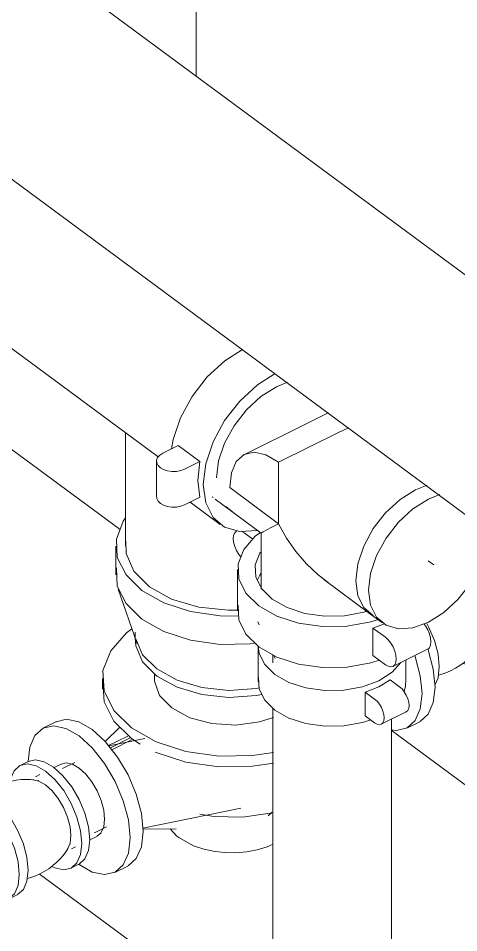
# Model space of a CAD drawing. Header units: metres. Extents: x 63 to 378, y -27 to 78.
# Drawn here: x 318.379 to 319.004, y 0.234 to 1.531 of the extents above; entities that cross this region are included whole.
import ezdxf

# ---------------------------------------------------------------- set-up
doc = ezdxf.new("R2010")
doc.units = ezdxf.units.M
doc.linetypes.add('Center', pattern=[0.03, 0.012, -0.006, 0.006, -0.006])
for name, color, linetype, lineweight in [('A-FLOR', 7, 'Continuous', 9), ('M-EQPM', 7, 'Continuous', 18), ('P-PIPE', 7, 'Continuous', 18), ('P-PIPE-CNTR', 7, 'Center', 9)]:
    doc.layers.add(name, color=color, linetype=linetype, lineweight=lineweight)

# ---------------------------------------------------------------- blocks, each defined once
blk = doc.blocks.new('Victaulic-IPS-Tee-Reducing Tee-No V20-25 - Standard-V285-3D BOMBAS')
at = {"layer": 'P-PIPE', "color": 11, "lineweight": 9, "true_color": 0xff8080}
for p, q in [((-58.4493, 0.971), (-58.4836, 0.9541)), ((-58.4836, 0.9541), (-58.5684, 0.9122)), ((-58.4209, 0.9501), (-58.4351, 0.9431)), ((-58.5199, 0.9012), (-58.4351, 0.9431)), ((-58.5199, 0.814), (-58.5199, 0.9012)), ((-58.5892, 0.8652), (-58.5199, 0.814))]:
    blk.add_line(p, q, dxfattribs=at)
at = {"layer": 'P-PIPE', "color": 11, "true_color": 0xff8080}
for p, q in [((-58.3093, 0.8686), (-58.3256, 0.8622)), ((-58.6097, 0.8487), (-58.5446, 0.8006)), ((-58.5446, 0.8006), (-58.5446, 0.7214)), ((-58.4557, 0.7349), (-58.3907, 0.6868))]:
    blk.add_line(p, q, dxfattribs=at)
at = {"layer": 'P-PIPE', "color": 11, "lineweight": 9, "true_color": 0xff8080}
blk.add_polyline3d([(-58.5199, 0.9012, 0), (-58.5378, 0.9115, 0), (-58.5545, 0.9152, 0), (-58.5689, 0.9119, 0), (-58.5799, 0.902, 0), (-58.5868, 0.886, 0), (-58.5892, 0.8652, 0)], dxfattribs=at)
at = {"layer": 'P-PIPE', "color": 11, "true_color": 0xff8080}
for points in [[(-58.3256, 0.8622, 0), (-58.3475, 0.8484, 0), (-58.368, 0.8296, 0), (-58.3855, 0.807, 0), (-58.399, 0.7823, 0), (-58.4075, 0.7571, 0), (-58.4104, 0.733, 0)], [(-58.5446, 0.8006, 0), (-58.5444, 0.8008, 0), (-58.5418, 0.8023, 0), (-58.5367, 0.8051, 0), (-58.5293, 0.809, 0), (-58.5199, 0.814, 0)], [(-58.5199, 0.814, 0), (-58.5085, 0.7937, 0), (-58.4954, 0.7746, 0), (-58.4805, 0.7571, 0), (-58.4639, 0.7414, 0), (-58.4493, 0.7304, 0)], [(-58.4104, 0.733, 0), (-58.4075, 0.7119, 0), (-58.399, 0.695, 0), (-58.3855, 0.6836, 0)]]:
    blk.add_polyline3d(points, dxfattribs=at)
blk = doc.blocks.new('Victaulic-IPS-Cap No 60 - Standard 2-2391244-3D BOMBAS')
at = {"layer": 'P-PIPE', "color": 11, "true_color": 0xff8080}
for p, q in [((-58.3256, 0.8622), (-58.3093, 0.8686)), ((-58.3475, 0.8484), (-58.3256, 0.8622)), ((-58.368, 0.8296), (-58.3475, 0.8484)), ((-58.2912, 0.8552), (-58.3074, 0.8488)), ((-58.3855, 0.807), (-58.368, 0.8296)), ((-58.399, 0.7823), (-58.3855, 0.807)), ((-58.2423, 0.7937), (-58.2394, 0.788)), ((-58.4075, 0.7571), (-58.399, 0.7823)), ((-58.24, 0.7884), (-58.2319, 0.7824)), ((-58.4104, 0.733), (-58.4075, 0.7571)), ((-58.4075, 0.7119), (-58.4104, 0.733)), ((-58.399, 0.695), (-58.4075, 0.7119)), ((-58.3855, 0.6836), (-58.399, 0.695)), ((-58.3907, 0.6869), (-58.3725, 0.6734))]:
    blk.add_line(p, q, dxfattribs=at)
for points in [[(-58.3074, 0.8488, 0), (-58.3293, 0.835, 0), (-58.3498, 0.8162, 0), (-58.3674, 0.7936, 0), (-58.3808, 0.7689, 0), (-58.3893, 0.7436, 0), (-58.3922, 0.7196, 0)], [(-58.2294, 0.8096, 0), (-58.2324, 0.8087, 0), (-58.2394, 0.8023, 0), (-58.2423, 0.7937, 0)], [(-58.2342, 0.7878, 0), (-58.2313, 0.7963, 0), (-58.2244, 0.8027, 0), (-58.2224, 0.8035, 0)], [(-58.2146, 0.7975, 0), (-58.2174, 0.7889, 0), (-58.2244, 0.7825, 0), (-58.2313, 0.782, 0), (-58.2342, 0.7878, 0)], [(-58.3074, 0.6742, 0), (-58.2855, 0.6881, 0), (-58.265, 0.7069, 0), (-58.2474, 0.7294, 0), (-58.234, 0.7542, 0), (-58.2255, 0.7794, 0), (-58.2248, 0.7825, 0)], [(-58.3922, 0.7196, 0), (-58.3893, 0.6985, 0), (-58.3808, 0.6816, 0), (-58.3674, 0.6702, 0), (-58.3498, 0.665, 0), (-58.3293, 0.6664, 0), (-58.3074, 0.6742, 0)]]:
    blk.add_polyline3d(points, dxfattribs=at)
blk = doc.blocks.new('Victaulic-IPS-Rigid Coupling Style 07-W07-107 - Standard-V304-3D BOMBAS')
at = {"layer": 'P-PIPE', "color": 11, "true_color": 0xff8080}
for p, q in [((-58.523, 1.0081), (-58.507, 1.0145)), ((-58.545, 0.9943), (-58.523, 1.0081)), ((-58.5654, 0.9755), (-58.545, 0.9943)), ((-58.583, 0.9529), (-58.5654, 0.9755)), ((-58.5965, 0.9282), (-58.583, 0.9529)), ((-58.6625, 0.9248), (-58.6841, 0.9141)), ((-58.6316, 0.902), (-58.6625, 0.9248)), ((-58.6049, 0.903), (-58.5965, 0.9282)), ((-58.6931, 0.9027), (-58.6931, 0.8521)), ((-58.6532, 0.8913), (-58.6316, 0.902)), ((-58.6078, 0.879), (-58.6049, 0.903)), ((-58.6316, 0.8514), (-58.6532, 0.8407)), ((-58.6455, 0.8446), (-58.6027, 0.813)), ((-58.6427, 0.8432), (-58.6452, 0.8446)), ((-58.5847, 0.8305), (-58.5945, 0.8386))]:
    blk.add_line(p, q, dxfattribs=at)
for points in [[(-58.672, 0.9203, 0), (-58.6696, 0.9332, 0), (-58.6592, 0.9641, 0), (-58.6427, 0.9944, 0), (-58.6212, 1.022, 0), (-58.5962, 1.045, 0), (-58.571, 1.0611, 0)], [(-58.5249, 1.0268, 0), (-58.5499, 1.0108, 0), (-58.5749, 0.9877, 0), (-58.5964, 0.9601, 0), (-58.6129, 0.9299, 0), (-58.6233, 0.899, 0), (-58.6268, 0.8696, 0), (-58.6233, 0.8437, 0), (-58.6129, 0.823, 0), (-58.5964, 0.809, 0), (-58.5749, 0.8027, 0), (-58.5499, 0.8044, 0)], [(-58.6841, 0.9141, 0), (-58.6885, 0.9113, 0), (-58.6915, 0.908, 0), (-58.6929, 0.9042, 0), (-58.6927, 0.9004, 0), (-58.6909, 0.8967, 0), (-58.6875, 0.8934, 0), (-58.6829, 0.8908, 0), (-58.6773, 0.889, 0), (-58.6711, 0.8881, 0), (-58.6647, 0.8882, 0), (-58.6586, 0.8893, 0), (-58.6532, 0.8913, 0)], [(-58.6316, 0.8514, 0), (-58.6346, 0.8753, 0), (-58.6316, 0.902, 0)], [(-58.6532, 0.8407, 0), (-58.6586, 0.8387, 0), (-58.6647, 0.8376, 0), (-58.6711, 0.8375, 0), (-58.6773, 0.8384, 0), (-58.6829, 0.8402, 0), (-58.6875, 0.8428, 0), (-58.6909, 0.8461, 0), (-58.6927, 0.8498, 0), (-58.6929, 0.8536, 0)]]:
    blk.add_polyline3d(points, dxfattribs=at)
blk = doc.blocks.new('Victaulic-IPS-Rigid Coupling Style 07-W07-107 - Standard-V359-3D BOMBAS')
at = {"layer": 'P-PIPE', "color": 11, "true_color": 0xff8080}
for p, q in [((-58.5687, 0.801), (-58.572, 0.803)), ((-58.5566, 0.792), (-58.5687, 0.801)), ((-58.5781, 0.7489), (-58.5781, 0.6906)), ((-58.3695, 0.6718), (-58.3861, 0.666)), ((-58.3684, 0.653), (-58.3861, 0.666)), ((-58.3861, 0.666), (-58.3861, 0.6272)), ((-58.3576, 0.6117), (-58.3084, 0.636)), ((-58.3861, 0.6272), (-58.3684, 0.6141))]:
    blk.add_line(p, q, dxfattribs=at)
for points in [[(-58.5795, 0.8035, 0), (-58.5797, 0.8034, 0), (-58.5821, 0.8012, 0), (-58.5837, 0.7976, 0), (-58.5842, 0.793, 0), (-58.5837, 0.7876, 0), (-58.5821, 0.7818, 0), (-58.5797, 0.7759, 0), (-58.5765, 0.7705, 0), (-58.5736, 0.7668, 0)], [(-58.5457, 0.8017, 0), (-58.5529, 0.7962, 0), (-58.5694, 0.7775, 0), (-58.5774, 0.7569, 0), (-58.5763, 0.7358, 0), (-58.5662, 0.7155, 0), (-58.5478, 0.6976, 0)], [(-58.5288, 0.707, 0), (-58.5438, 0.7216, 0), (-58.5521, 0.7382, 0), (-58.553, 0.7555, 0), (-58.5464, 0.7723, 0), (-58.5454, 0.7738, 0)], [(-58.3942, 0.6899, 0), (-58.399, 0.6885, 0), (-58.4263, 0.6835, 0), (-58.4549, 0.683, 0), (-58.4827, 0.6869, 0), (-58.5079, 0.6951, 0), (-58.5288, 0.707, 0)], [(-58.5478, 0.6393, 0), (-58.5662, 0.6573, 0), (-58.5763, 0.6775, 0), (-58.5774, 0.6987, 0)], [(-58.5478, 0.6976, 0), (-58.5223, 0.6831, 0), (-58.4914, 0.6731, 0), (-58.4574, 0.6682, 0), (-58.4224, 0.6689, 0), (-58.3888, 0.675, 0), (-58.3784, 0.6782, 0)], [(-58.3138, 0.672, 0), (-58.3115, 0.669, 0), (-58.3083, 0.6635, 0), (-58.3059, 0.6577, 0), (-58.3043, 0.6518, 0), (-58.3038, 0.6464, 0), (-58.3043, 0.6418, 0), (-58.3059, 0.6382, 0), (-58.3083, 0.636, 0)], [(-58.3684, 0.6141, 0), (-58.3644, 0.6118, 0), (-58.3607, 0.611, 0), (-58.3575, 0.6117, 0), (-58.355, 0.614, 0), (-58.3535, 0.6175, 0), (-58.353, 0.6221, 0), (-58.3535, 0.6276, 0), (-58.355, 0.6334, 0), (-58.3575, 0.6392, 0), (-58.3607, 0.6447, 0), (-58.3644, 0.6494, 0), (-58.3684, 0.653, 0)], [(-58.3771, 0.6204, 0), (-58.3888, 0.6167, 0), (-58.4224, 0.6106, 0), (-58.4574, 0.6099, 0), (-58.4914, 0.6148, 0), (-58.5223, 0.6248, 0), (-58.5478, 0.6393, 0)]]:
    blk.add_polyline3d(points, dxfattribs=at)
blk = doc.blocks.new('Victaulic-IPS-Reducer No 50-51 - AC-V364-3D BOMBAS')
at = {"layer": 'P-PIPE', "color": 11, "true_color": 0xff8080}
for p, q in [((-58.5493, 0.6748), (-58.5472, 0.6704)), ((-58.5281, 0.6281), (-58.5281, 0.6165)), ((-58.5269, 0.6274), (-58.5249, 0.6231))]:
    blk.add_line(p, q, dxfattribs=at)
blk.add_polyline3d([(-58.5446, 0.7438, 0), (-58.5464, 0.7411, 0), (-58.55, 0.7343, 0)], dxfattribs=at)
blk = doc.blocks.new('Victaulic-IPS-Rigid Coupling Style 07-W07-107 - Standard-V365-3D BOMBAS')
at = {"layer": 'P-PIPE', "color": 11, "true_color": 0xff8080}
for p, q in [((-58.5488, 0.6402), (-58.5488, 0.5897)), ((-58.3392, 0.5897), (-58.3392, 0.6208)), ((-58.3616, 0.5928), (-58.3482, 0.5829)), ((-58.3836, 0.5654), (-58.397, 0.5753)), ((-58.397, 0.5753), (-58.397, 0.5415)), ((-58.3742, 0.5296), (-58.3388, 0.5471)), ((-58.397, 0.5415), (-58.3836, 0.5317))]:
    blk.add_line(p, q, dxfattribs=at)
for points in [[(-58.5488, 0.6402, 0), (-58.5474, 0.6301, 0), (-58.5395, 0.6143, 0), (-58.5251, 0.6002, 0)], [(-58.5251, 0.6002, 0), (-58.5052, 0.5889, 0), (-58.4811, 0.5811, 0), (-58.4544, 0.5773, 0), (-58.4271, 0.5778, 0), (-58.4009, 0.5826, 0), (-58.3777, 0.5913, 0), (-58.3589, 0.6033, 0), (-58.3465, 0.617, 0)], [(-58.5251, 0.5496, 0), (-58.5395, 0.5637, 0), (-58.5474, 0.5795, 0), (-58.5482, 0.596, 0)], [(-58.3616, 0.5928, 0), (-58.3777, 0.5828, 0), (-58.397, 0.5753, 0)], [(-58.3394, 0.5936, 0), (-58.3397, 0.5834, 0), (-58.3415, 0.5766, 0)], [(-58.3482, 0.5829, 0), (-58.3447, 0.5798, 0), (-58.3415, 0.5757, 0), (-58.3387, 0.571, 0), (-58.3366, 0.5659, 0), (-58.3353, 0.5608, 0), (-58.3348, 0.5561, 0), (-58.3353, 0.5521, 0), (-58.3366, 0.549, 0), (-58.3387, 0.5471, 0)], [(-58.3741, 0.5296, 0), (-58.372, 0.5315, 0), (-58.3706, 0.5346, 0), (-58.3702, 0.5386, 0), (-58.3706, 0.5433, 0), (-58.372, 0.5484, 0), (-58.3741, 0.5535, 0), (-58.3769, 0.5582, 0), (-58.3801, 0.5623, 0), (-58.3836, 0.5654, 0)], [(-58.3892, 0.5357, 0), (-58.4009, 0.532, 0), (-58.4271, 0.5272, 0), (-58.4544, 0.5267, 0), (-58.4811, 0.5305, 0), (-58.5052, 0.5383, 0), (-58.5251, 0.5496, 0)], [(-58.3836, 0.5317, 0), (-58.3801, 0.5297, 0), (-58.3769, 0.529, 0), (-58.3742, 0.5296, 0)]]:
    blk.add_polyline3d(points, dxfattribs=at)
blk = doc.blocks.new('Pump-Vertical_Inline-Taco-KV_D_Models - 4007D NEMA at 20 HP 3500 RPM TEFC-V378-3D BOMBAS')
at = {"layer": 'M-EQPM', "color": 11, "true_color": 0xff8080}
for p, q in [((-58.7372, 0.9435), (-58.7372, 0.7822)), ((-58.7509, 0.7822), (-58.7509, 0.7416)), ((-58.7474, 0.7214), (-58.7206, 0.6435)), ((-58.7235, 0.6604), (-58.7235, 0.6503)), ((-58.6961, 0.6014), (-58.6961, 0.5946)), ((-58.7699, 0.5946), (-58.7699, 0.5794)), ((-58.835, 0.5335), (-58.8535, 0.5244)), ((-58.3381, 0.5242), (-58.3196, 0.5333)), ((-58.745, 0.5254), (-58.766, 0.5053)), ((-58.7337, 0.5128), (-58.761, 0.4993)), ((-58.7098, 0.5095), (-58.7608, 0.4991)), ((-58.7585, 0.4963), (-58.7303, 0.5103)), ((-58.7267, 0.5083), (-58.7565, 0.4936)), ((-58.7285, 0.5093), (-58.7164, 0.5012)), ((-58.8091, 0.4755), (-58.8253, 0.4675)), ((-58.7125, 0.3825), (-58.5736, 0.4108)), ((-58.5292, 0.405), (-58.5348, 0.3996)), ((-58.7803, 0.3764), (-58.7641, 0.3844)), ((-58.7123, 0.3807), (-58.6652, 0.3816)), ((-58.8031, 0.3311), (-58.8028, 0.3309)), ((-58.7522, 0.3195), (-58.7338, 0.3286))]:
    blk.add_line(p, q, dxfattribs=at)
for points in [[(-58.737, 0.8222, 0), (-58.7402, 0.8174, 0), (-58.75, 0.7921, 0), (-58.7487, 0.7662, 0), (-58.7363, 0.7414, 0), (-58.7137, 0.7194, 0)], [(-58.7367, 0.7891, 0), (-58.7362, 0.7719, 0), (-58.7253, 0.7468, 0), (-58.7031, 0.7246, 0)], [(-58.7137, 0.6788, 0), (-58.7363, 0.7008, 0), (-58.7487, 0.7256, 0), (-58.75, 0.7515, 0)], [(-58.7137, 0.7194, 0), (-58.6825, 0.7016, 0), (-58.6447, 0.6894, 0), (-58.6029, 0.6834, 0), (-58.5766, 0.6831, 0)], [(-58.7031, 0.7246, 0), (-58.6716, 0.7071, 0), (-58.6331, 0.6957, 0), (-58.5908, 0.6913, 0), (-58.577, 0.6914, 0)], [(-58.5545, 0.6442, 0), (-58.5601, 0.6436, 0), (-58.6029, 0.6428, 0), (-58.6447, 0.6488, 0), (-58.6825, 0.661, 0), (-58.7137, 0.6788, 0)], [(-58.7282, 0.665, 0), (-58.7354, 0.6593, 0), (-58.758, 0.6338, 0), (-58.769, 0.6057, 0), (-58.7675, 0.5768, 0), (-58.7537, 0.5491, 0), (-58.7285, 0.5245, 0)], [(-58.6925, 0.5979, 0), (-58.7127, 0.6181, 0), (-58.7226, 0.6408, 0), (-58.7234, 0.6526, 0)], [(-58.7226, 0.6509, 0), (-58.7127, 0.6282, 0), (-58.6925, 0.608, 0)], [(-58.6925, 0.608, 0), (-58.7127, 0.6282, 0), (-58.7226, 0.6509, 0)], [(-58.308, 0.6362, 0), (-58.3076, 0.635, 0), (-58.3004, 0.6077, 0), (-58.2979, 0.5823, 0), (-58.3004, 0.5605, 0), (-58.3076, 0.5439, 0), (-58.3191, 0.5335, 0)], [(-58.36, 0.5218, 0), (-58.3525, 0.521, 0), (-58.3375, 0.5244, 0), (-58.326, 0.5348, 0), (-58.3188, 0.5514, 0), (-58.3163, 0.5732, 0), (-58.3188, 0.5985, 0), (-58.326, 0.6259, 0), (-58.3264, 0.627, 0)], [(-58.6925, 0.608, 0), (-58.6638, 0.5921, 0), (-58.6288, 0.5817, 0), (-58.5904, 0.5777, 0), (-58.5517, 0.5804, 0), (-58.5472, 0.5811, 0)], [(-58.5472, 0.5811, 0), (-58.5517, 0.5804, 0), (-58.5904, 0.5777, 0), (-58.6288, 0.5817, 0), (-58.6638, 0.5921, 0), (-58.6925, 0.608, 0)], [(-58.5435, 0.5717, 0), (-58.5517, 0.5702, 0), (-58.5904, 0.5676, 0), (-58.6288, 0.5716, 0), (-58.6638, 0.582, 0), (-58.6925, 0.5979, 0)], [(-58.769, 0.5905, 0), (-58.7675, 0.5616, 0), (-58.7537, 0.5339, 0), (-58.7285, 0.5093, 0)], [(-58.6961, 0.5946, 0), (-58.6959, 0.5908, 0), (-58.6886, 0.5706, 0), (-58.6713, 0.5527, 0)], [(-58.6713, 0.5527, 0), (-58.6458, 0.5389, 0), (-58.6144, 0.5306, 0), (-58.5803, 0.5285, 0), (-58.5468, 0.5329, 0), (-58.527, 0.5391, 0)], [(-58.8356, 0.5333, 0), (-58.8206, 0.5367, 0), (-58.8031, 0.5329, 0), (-58.7844, 0.5221, 0)], [(-58.8028, 0.513, 0), (-58.8216, 0.5238, 0), (-58.839, 0.5276, 0), (-58.854, 0.5242, 0), (-58.8655, 0.5138, 0), (-58.8727, 0.4972, 0), (-58.8752, 0.4769, 0)], [(-58.7844, 0.5221, 0), (-58.7657, 0.5052, 0), (-58.7482, 0.4832, 0), (-58.7332, 0.4577, 0), (-58.7217, 0.4303, 0), (-58.7145, 0.403, 0), (-58.712, 0.3776, 0), (-58.7145, 0.3558, 0), (-58.7217, 0.3392, 0), (-58.7332, 0.3289, 0)], [(-58.7285, 0.5245, 0), (-58.6936, 0.5047, 0), (-58.6514, 0.491, 0), (-58.6048, 0.4844, 0), (-58.557, 0.4853, 0), (-58.5273, 0.4898, 0)], [(-58.8028, 0.3309, 0), (-58.7841, 0.3201, 0), (-58.7666, 0.3164, 0), (-58.7517, 0.3198, 0), (-58.7402, 0.3301, 0), (-58.7329, 0.3467, 0), (-58.7305, 0.3685, 0), (-58.7329, 0.3939, 0), (-58.7402, 0.4212, 0), (-58.7517, 0.4485, 0), (-58.7666, 0.4741, 0), (-58.7841, 0.4961, 0), (-58.8028, 0.513, 0)], [(-58.695, 0.4901, 0), (-58.6936, 0.4895, 0), (-58.6514, 0.4758, 0), (-58.6048, 0.4692, 0), (-58.557, 0.4701, 0), (-58.5272, 0.4746, 0)], [(-58.6314, 0.4024, 0), (-58.6117, 0.3988, 0), (-58.5712, 0.3981, 0), (-58.5316, 0.4037, 0), (-58.5277, 0.405, 0)], [(-58.6739, 0.3814, 0), (-58.6641, 0.3709, 0), (-58.6616, 0.369, 0)], [(-58.6616, 0.369, 0), (-58.6404, 0.3573, 0), (-58.6272, 0.3528, 0), (-58.6126, 0.3495, 0), (-58.5971, 0.3477, 0), (-58.5812, 0.3474, 0), (-58.5654, 0.3488, 0), (-58.5502, 0.3516, 0), (-58.5363, 0.3559, 0), (-58.5277, 0.3597, 0)]]:
    blk.add_polyline3d(points, dxfattribs=at)
blk = doc.blocks.new('C_S_L_Antivibratorio 2- Flanged - 4_-V380-3D BOMBAS')
at = {"layer": 'P-PIPE', "color": 11, "true_color": 0xff8080}
blk.add_line((-58.2313, 0.6137), (-58.22, 0.6193), dxfattribs=at)
for points in [[(-58.2404, 0.7424, 0), (-58.2302, 0.7293, 0), (-58.2196, 0.7111, 0), (-58.2114, 0.6917, 0), (-58.2063, 0.6723, 0), (-58.2045, 0.6542, 0)], [(-58.2159, 0.6486, 0), (-58.2176, 0.6666, 0), (-58.2228, 0.6861, 0), (-58.2309, 0.7055, 0), (-58.2416, 0.7237, 0), (-58.2469, 0.7309, 0)], [(-58.2313, 0.66, 0), (-58.2325, 0.6726, 0), (-58.2361, 0.6862, 0), (-58.2418, 0.6999, 0), (-58.2493, 0.7126, 0), (-58.2549, 0.72, 0)], [(-58.3099, 0.6735, 0), (-58.307, 0.6679, 0), (-58.2988, 0.6485, 0), (-58.2936, 0.6291, 0), (-58.2919, 0.611, 0)], [(-58.2582, 0.6161, 0), (-58.254, 0.6142, 0), (-58.2416, 0.6115, 0), (-58.2309, 0.6139, 0), (-58.2228, 0.6213, 0), (-58.2176, 0.6331, 0), (-58.2159, 0.6486, 0)], [(-58.2361, 0.6409, 0), (-58.2325, 0.6491, 0), (-58.2313, 0.66, 0)], [(-58.2045, 0.6542, 0), (-58.2063, 0.6387, 0), (-58.2114, 0.6269, 0), (-58.2196, 0.6195, 0)], [(-58.2354, 0.642, 0), (-58.2386, 0.637, 0), (-58.2423, 0.632, 0), (-58.2466, 0.627, 0), (-58.2514, 0.6221, 0), (-58.2568, 0.6174, 0), (-58.2627, 0.613, 0), (-58.2691, 0.609, 0), (-58.2758, 0.6055, 0), (-58.2827, 0.6025, 0), (-58.2898, 0.6001, 0), (-58.2932, 0.5992, 0)], [(-58.2919, 0.611, 0), (-58.2936, 0.5955, 0), (-58.298, 0.5849, 0)]]:
    blk.add_polyline3d(points, dxfattribs=at)
blk = doc.blocks.new('C_S_L_Antivibratorio 2- Flanged - 4_-V392-3D BOMBAS')
at = {"layer": 'P-PIPE', "color": 11, "true_color": 0xff8080}
for p, q in [((-58.8751, 0.4769), (-58.8865, 0.4713)), ((-58.9625, 0.4337), (-58.9752, 0.4274)), ((-58.8145, 0.3255), (-58.8031, 0.3312)), ((-58.9032, 0.2817), (-58.8905, 0.288))]:
    blk.add_line(p, q, dxfattribs=at)
for points in [[(-58.799, 0.3604, 0), (-58.8008, 0.3784, 0), (-58.8059, 0.3979, 0), (-58.8141, 0.4173, 0), (-58.8247, 0.4355, 0), (-58.8371, 0.4511, 0), (-58.8505, 0.4632, 0), (-58.8638, 0.4708, 0), (-58.8762, 0.4735, 0), (-58.8868, 0.4711, 0), (-58.895, 0.4637, 0), (-58.9002, 0.4519, 0), (-58.9009, 0.4485, 0)], [(-58.8755, 0.4767, 0), (-58.8648, 0.4791, 0), (-58.8524, 0.4764, 0), (-58.8391, 0.4688, 0), (-58.8258, 0.4567, 0), (-58.8134, 0.4411, 0), (-58.8027, 0.4229, 0), (-58.7946, 0.4035, 0), (-58.7894, 0.3841, 0), (-58.7877, 0.366, 0)], [(-58.8665, 0.4509, 0), (-58.8724, 0.4514, 0), (-58.8786, 0.4514, 0), (-58.8852, 0.4511, 0), (-58.892, 0.4502, 0), (-58.899, 0.4488, 0), (-58.9061, 0.4468, 0), (-58.9132, 0.4442, 0), (-58.9201, 0.441, 0), (-58.9266, 0.4373, 0), (-58.9328, 0.4331, 0), (-58.9357, 0.4309, 0)], [(-58.8144, 0.3718, 0), (-58.8156, 0.3844, 0), (-58.8192, 0.398, 0), (-58.825, 0.4117, 0), (-58.8324, 0.4244, 0), (-58.8411, 0.4353, 0), (-58.8505, 0.4438, 0), (-58.8598, 0.4491, 0), (-58.8685, 0.451, 0)], [(-58.8878, 0.3165, 0), (-58.8895, 0.3346, 0), (-58.8946, 0.354, 0), (-58.9028, 0.3735, 0), (-58.9135, 0.3916, 0), (-58.9259, 0.4073, 0), (-58.9392, 0.4193, 0), (-58.9525, 0.4269, 0), (-58.9649, 0.4296, 0), (-58.9756, 0.4272, 0), (-58.9838, 0.4199, 0), (-58.9877, 0.4119, 0)], [(-58.9629, 0.4335, 0), (-58.9522, 0.4359, 0), (-58.9398, 0.4332, 0), (-58.9265, 0.4256, 0), (-58.9132, 0.4136, 0), (-58.9008, 0.3979, 0), (-58.8901, 0.3797, 0), (-58.8819, 0.3603, 0), (-58.8768, 0.3409, 0), (-58.875, 0.3228, 0)], [(-58.9548, 0.4105, 0), (-58.956, 0.4089, 0), (-58.9583, 0.4052, 0)], [(-58.8192, 0.3527, 0), (-58.8156, 0.3609, 0), (-58.8144, 0.3718, 0)], [(-58.7877, 0.366, 0), (-58.7894, 0.3505, 0), (-58.7946, 0.3387, 0), (-58.8027, 0.3313, 0)], [(-58.8185, 0.3538, 0), (-58.8217, 0.3488, 0), (-58.8254, 0.3438, 0), (-58.8297, 0.3388, 0), (-58.8346, 0.3339, 0), (-58.8399, 0.3292, 0), (-58.8459, 0.3248, 0), (-58.8522, 0.3208, 0), (-58.8589, 0.3173, 0), (-58.8659, 0.3143, 0), (-58.8729, 0.3119, 0), (-58.8764, 0.311, 0)], [(-58.8414, 0.328, 0), (-58.8371, 0.326, 0), (-58.8247, 0.3233, 0), (-58.8141, 0.3257, 0), (-58.8059, 0.3331, 0), (-58.8008, 0.3449, 0), (-58.799, 0.3604, 0)], [(-58.9147, 0.2795, 0), (-58.9135, 0.2795, 0), (-58.9028, 0.2819, 0), (-58.8946, 0.2892, 0), (-58.8895, 0.3011, 0), (-58.8878, 0.3165, 0)], [(-58.875, 0.3228, 0), (-58.8768, 0.3074, 0), (-58.8819, 0.2955, 0), (-58.8901, 0.2882, 0)], [(-58.9042, 0.3081, 0), (-58.9063, 0.3082, 0), (-58.9106, 0.3086, 0)]]:
    blk.add_polyline3d(points, dxfattribs=at)
blk = doc.blocks.new('Non-Connector - AC-V377-3D BOMBAS')
at = {"layer": 'P-PIPE', "color": 11, "true_color": 0xff8080}
for p, q in [((-59.4585, 0.9354), (-59.4598, 0.9348)), ((-59.4148, 0.8437), (-59.4135, 0.8443))]:
    blk.add_line(p, q, dxfattribs=at)
blk = doc.blocks.new('Non-Connector - AC-2603212-3D BOMBAS')
at = {"layer": 'P-PIPE', "color": 11, "true_color": 0xff8080}
for p, q in [((-59.5018, 0.914), (-59.503, 0.9134)), ((-59.458, 0.8223), (-59.4568, 0.8229))]:
    blk.add_line(p, q, dxfattribs=at)

msp = doc.modelspace()

# ---------------------------------------------------------------- linework, layer by layer
at = {"layer": 'A-FLOR'}
for p, q in [((318.5232, 0.8056), (318.2748, 0.9892)), ((319.1561, 0.3379), (318.9077, 0.5215)), ((318.4085, 0.3177), (318.7197, 0.0877))]:
    msp.add_line(p, q, dxfattribs=at)
at = {"layer": 'P-PIPE', "color": 11, "true_color": 0xff8080}
for p, q in [((319.3047, 0.9508), (317.235, 2.4801)), ((317.0728, 2.2605), (319.1654, 0.7142)), ((318.6312, 1.4477), (318.6312, 1.5632)), ((318.2476, 1.1522), (318.5771, 0.9087)), ((318.6537, 0.8521), (318.6551, 0.8511)), ((318.7398, 0.5526), (318.7398, 0.0976)), ((318.9081, 0.0976), (318.9081, 0.5367)), ((318.4398, 0.4732), (318.4296, 0.4681)), ((318.4094, 0.4582), (318.4035, 0.4553)), ((318.4803, 0.3657), (318.4904, 0.3707)), ((318.4964, 0.3759), (318.4907, 0.3709)), ((318.4542, 0.3528), (318.46, 0.3557))]:
    msp.add_line(p, q, dxfattribs=at)
for points in [[(318.4395, 0.4731, 0), (318.447, 0.4748, 0), (318.4558, 0.4729, 0), (318.4651, 0.4675, 0)], [(318.4651, 0.4675, 0), (318.4745, 0.459, 0), (318.4832, 0.448, 0), (318.4907, 0.4352, 0), (318.4965, 0.4216, 0), (318.5001, 0.4079, 0), (318.5013, 0.3952, 0)], [(318.5013, 0.3952, 0), (318.5001, 0.3843, 0), (318.4965, 0.376, 0)]]:
    msp.add_polyline3d(points, dxfattribs=at)
at = {"layer": 'P-PIPE-CNTR', "color": 11, "true_color": 0xff8080}
msp.add_line((318.9605, 0.7615), (318.9686, 0.7556), dxfattribs=at)

# ---------------------------------------------------------------- block references
at = {"layer": 'M-EQPM', "color": 11, "true_color": 0xff8080}
msp.add_blockref('Pump-Vertical_Inline-Taco-KV_D_Models - 4007D NEMA at 20 HP 3500 RPM TEFC-V378-3D BOMBAS', (377.268, 0), dxfattribs=at)
at = {"layer": 'P-PIPE', "color": 11, "true_color": 0xff8080}
for name, p in [('Victaulic-IPS-Rigid Coupling Style 07-W07-107 - Standard-V304-3D BOMBAS', (377.268, 0)), ('Victaulic-IPS-Tee-Reducing Tee-No V20-25 - Standard-V285-3D BOMBAS', (377.268, 0)), ('Victaulic-IPS-Cap No 60 - Standard 2-2391244-3D BOMBAS', (377.268, 0)), ('Victaulic-IPS-Rigid Coupling Style 07-W07-107 - Standard-V359-3D BOMBAS', (377.268, 0)), ('Victaulic-IPS-Reducer No 50-51 - AC-V364-3D BOMBAS', (377.268, 0)), ('C_S_L_Antivibratorio 2- Flanged - 4_-V380-3D BOMBAS', (377.268, 0)), ('Victaulic-IPS-Rigid Coupling Style 07-W07-107 - Standard-V365-3D BOMBAS', (377.268, 0)), ('C_S_L_Antivibratorio 2- Flanged - 4_-V392-3D BOMBAS', (377.268, 0)), ('Non-Connector - AC-V377-3D BOMBAS', (377.9012, -0.4679)), ('Non-Connector - AC-2603212-3D BOMBAS', (377.9093, -0.4638))]:
    msp.add_blockref(name, p, dxfattribs=at)

doc.saveas('drawing.dxf')
